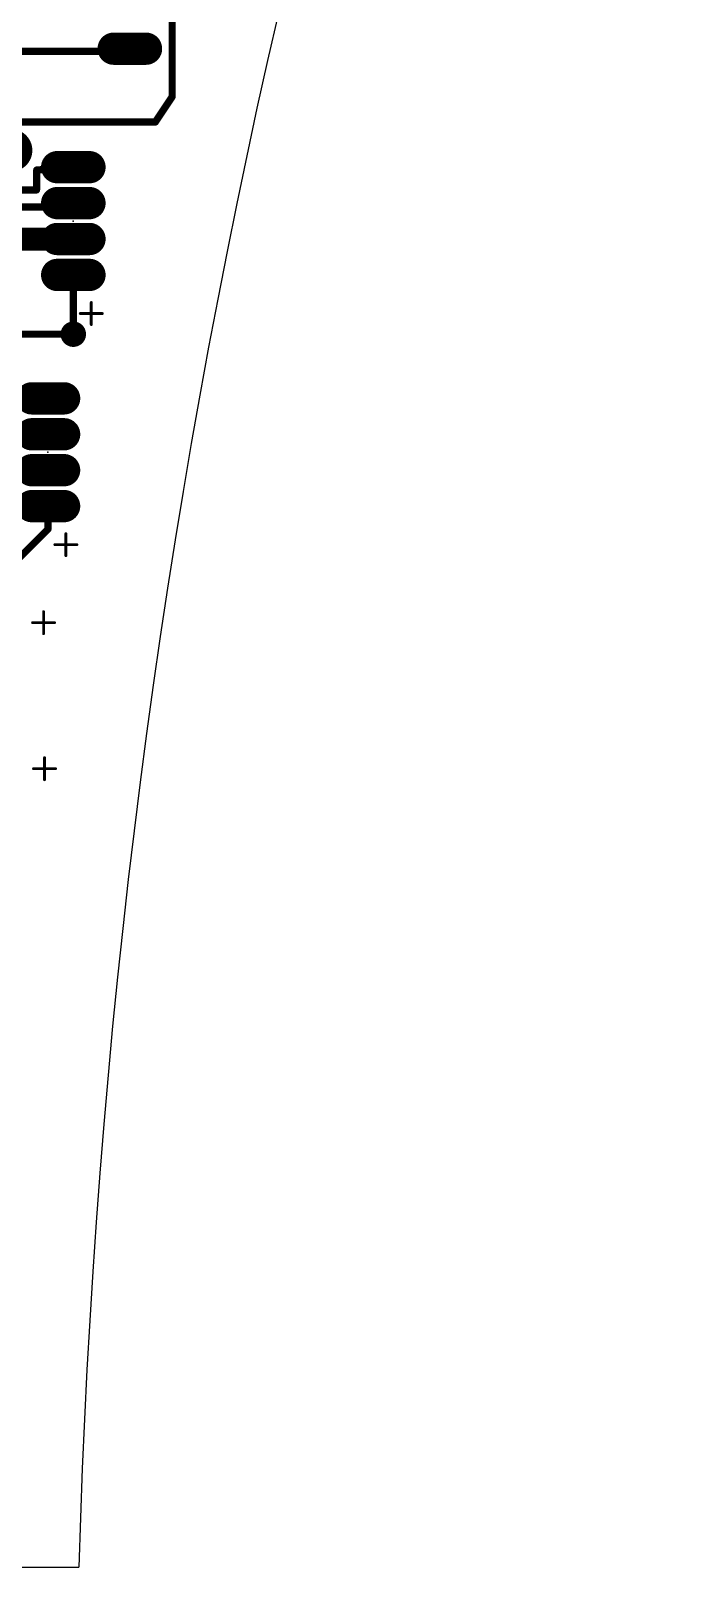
# Model space of a CAD drawing. Extents: x -47 to 149, y 1 to 249.
# Drawn here: x -2.5 to 20.7, y 1.4 to 55.7 of the extents above; entities that cross this region are included whole.
import ezdxf

# ---------------------------------------------------------------- set-up
doc = ezdxf.new("R2010")
doc.units = 0
for name, color, linetype in [('1', 22, 'CONTINUOUS'), ('16', 175, 'CONTINUOUS'), ('17', 82, 'CONTINUOUS'), ('18', 82, 'CONTINUOUS'), ('20', 7, 'CONTINUOUS'), ('21', 253, 'CONTINUOUS'), ('23', 7, 'CONTINUOUS')]:
    doc.layers.add(name, color=color, linetype=linetype)

# ---------------------------------------------------------------- blocks, each defined once
blk = doc.blocks.new('LONGP100')
at = {"const_width": 1}
blk.add_lwpolyline([(-0.5, 0), (0.5, 0)], dxfattribs=at)
at = {"const_width": 0.5}
for points in [[(-0.5, 0.25, 1), (-0.5, -0.25)], [(0.5, -0.25, 1), (0.5, 0.25)]]:
    blk.add_lwpolyline(points, format="xyb", dxfattribs=at)
blk = doc.blocks.new('ROUNDV')
at = {"const_width": 0.5}
blk.add_lwpolyline([(0, -0.25, 1), (0, 0.25, 1), (0, -0.25)], format="xyb", dxfattribs=at)

msp = doc.modelspace()

# ---------------------------------------------------------------- linework, layer by layer
at = {"layer": '1'}
for points, const_width in [([(2.5, 61.5), (2.5, 53.4)], 0.254), ([(-3.5, 55), (0.905, 55)], 0.254), ([(0.905, 55), (1, 55.095)], 0.254), ([(2.5, 53.4), (1.9, 52.5)], 0.254), ([(1.9, 52.5), (-5.3, 52.5)], 0.254), ([(-1, 48.365), (-3.2, 48.365)], 0.8128), ([(-1, 47.095), (-1, 45)], 0.254), ([(-1.898, 42.731), (-3.269, 42.731)], 0.254), ([(-1.898, 41.461), (-3.039, 41.461)], 0.254), ([(-1.898, 38.921), (-1.898, 38.102)], 0.254), ([(-1.898, 38.102), (-3, 37)], 0.254)]:
    msp.add_lwpolyline(points, dxfattribs=dict(at, const_width=const_width))
for points, const_width in [([(0.8601, 55.0449, 1), (0.9499, 54.9551)], 0.127), ([(0.905, 54.9365, 1), (0.905, 55.0635)], 0.127), ([(1.0449, 55.0501, 1), (0.9551, 55.1399)], 0.127), ([(2.4365, 53.4, 1), (2.5635, 53.4)], 0.127), ([(2.5528, 53.3648, 1), (2.4472, 53.4352)], 0.127), ([(1.8472, 52.5352, 1), (1.9528, 52.4648)], 0.127), ([(1.9, 52.4365, 1), (1.9, 52.5635)], 0.127), ([(-1, 48.1618, 1), (-1, 48.5682)], 0.4064), ([(-0.9365, 47.095, 1), (-1.0635, 47.095)], 0.127), ([(-1.0635, 45, 1), (-0.9365, 45)], 0.127), ([(-1.898, 42.6675, 1), (-1.898, 42.7945)], 0.127), ([(-1.898, 41.3975, 1), (-1.898, 41.5245)], 0.127), ([(-1.8345, 38.921, 1), (-1.9615, 38.921)], 0.127), ([(-1.9615, 38.102, 1), (-1.8345, 38.102)], 0.127), ([(-1.8531, 38.0571, 1), (-1.9429, 38.1469)], 0.127)]:
    msp.add_lwpolyline(points, format="xyb", dxfattribs=dict(at, const_width=const_width))
at = {"layer": '16'}
for points, const_width in [([(-2.295, 50.805), (-2.3, 50.1)], 0.254), ([(-1, 50.905), (-2.295, 50.805)], 0.254), ([(-2.3, 50.1), (-4, 50.1)], 0.254), ([(-3, 49.5), (-1.135, 49.5)], 0.254), ([(-1.135, 49.5), (-1, 49.635)], 0.254), ([(-1, 45), (-3, 45)], 0.254), ([(-4, 40.191), (-1.898, 40.191)], 0.8128)]:
    msp.add_lwpolyline(points, dxfattribs=dict(at, const_width=const_width))
for points, const_width in [([(-2.2315, 50.8045, 1), (-2.3585, 50.8055)], 0.127), ([(-2.2999, 50.8683, 1), (-2.2901, 50.7417)], 0.127), ([(-0.9951, 50.8417, 1), (-1.0049, 50.9683)], 0.127), ([(-2.3635, 50.1005, 1), (-2.2365, 50.0995)], 0.127), ([(-2.3, 50.0365, 1), (-2.3, 50.1635)], 0.127), ([(-1.1799, 49.5449, 1), (-1.0901, 49.4551)], 0.127), ([(-1.135, 49.4365, 1), (-1.135, 49.5635)], 0.127), ([(-0.9551, 49.5901, 1), (-1.0449, 49.6799)], 0.127), ([(-1, 44.9365, 1), (-1, 45.0635)], 0.127), ([(-1.898, 39.9878, 1), (-1.898, 40.3942)], 0.4064)]:
    msp.add_lwpolyline(points, format="xyb", dxfattribs=dict(at, const_width=const_width))
at = {"layer": '20'}
msp.add_line((-46.4, 1.4), (-0.8, 1.4), dxfattribs=at)
for centre, radius, start, end in [((236.4723, 13.3419), 283.1243, 123.6957, 182.4174), ((276.3727, -6.2602), 277.2785, 132.7657, 178.4169)]:
    msp.add_arc(centre, radius, start, end, dxfattribs=at)
at = {"layer": '21', "const_width": 0.1016}
for points in [[(-0.7553, 45.7312), (0.0243, 45.7312)], [(-0.3655, 45.3414), (-0.3655, 46.121)], [(-1.6533, 37.5572), (-0.8737, 37.5572)], [(-1.2635, 37.1674), (-1.2635, 37.947)], [(-2.4412, 34.7995), (-1.6616, 34.7995)], [(-2.0514, 35.1893), (-2.0514, 34.4097)], [(-2.0194, 30.0253), (-2.0194, 29.2457)], [(-2.4092, 29.6355), (-1.6296, 29.6355)]]:
    msp.add_lwpolyline(points, dxfattribs=at)
at = {"layer": '21', "const_width": 0.0508}
for points in [[(-0.7553, 45.7566, 1), (-0.7553, 45.7058)], [(-0.3401, 46.121, 1), (-0.3909, 46.121)], [(0.0243, 45.7058, 1), (0.0243, 45.7566)], [(-0.3909, 45.3414, 1), (-0.3401, 45.3414)], [(-1.6533, 37.5826, 1), (-1.6533, 37.5318)], [(-1.2381, 37.947, 1), (-1.2889, 37.947)], [(-0.8737, 37.5318, 1), (-0.8737, 37.5826)], [(-1.2889, 37.1674, 1), (-1.2381, 37.1674)], [(-2.4412, 34.8249, 1), (-2.4412, 34.7741)], [(-2.026, 35.1893, 1), (-2.0768, 35.1893)], [(-1.6616, 34.7741, 1), (-1.6616, 34.8249)], [(-2.0768, 34.4097, 1), (-2.026, 34.4097)], [(-1.994, 30.0253, 1), (-2.0448, 30.0253)], [(-2.4092, 29.6609, 1), (-2.4092, 29.6101)], [(-1.6296, 29.6101, 1), (-1.6296, 29.6609)], [(-2.0448, 29.2457, 1), (-1.994, 29.2457)]]:
    msp.add_lwpolyline(points, format="xyb", dxfattribs=at)
at = {"layer": '23'}
for p in [(-1, 49), (-1.898, 40.826)]:
    msp.add_point(p, dxfattribs=at)

# ---------------------------------------------------------------- block references
at = {"layer": '17', "xscale": 1.143, "yscale": 1.143, "rotation": 180}
msp.add_blockref('LONGP100', (1, 55.095), dxfattribs=at)
msp.add_blockref('LONGP100', (1, 55.095), dxfattribs=at)
at = {"layer": '17', "xscale": 1.143, "yscale": 1.143}
for p in [(-1, 50.905), (-1, 50.905), (-1, 49.635), (-1, 49.635), (-1, 48.365), (-1, 48.365), (-1, 47.095), (-1, 47.095), (-1.898, 42.731), (-1.898, 42.731), (-1.898, 41.461), (-1.898, 41.461), (-1.898, 40.191), (-1.898, 40.191), (-1.898, 38.921), (-1.898, 38.921)]:
    msp.add_blockref('LONGP100', p, dxfattribs=at)
at = {"layer": '18'}
for p, xscale, yscale in [((-3.2, 51.5), 1.5, 1.5), ((-3.2, 51.5), 1.5, 1.5), ((-1, 45), 0.9, 0.9), ((-1, 45), 0.9, 0.9)]:
    msp.add_blockref('ROUNDV', p, dxfattribs=dict(at, xscale=xscale, yscale=yscale))

doc.saveas('drawing.dxf')
